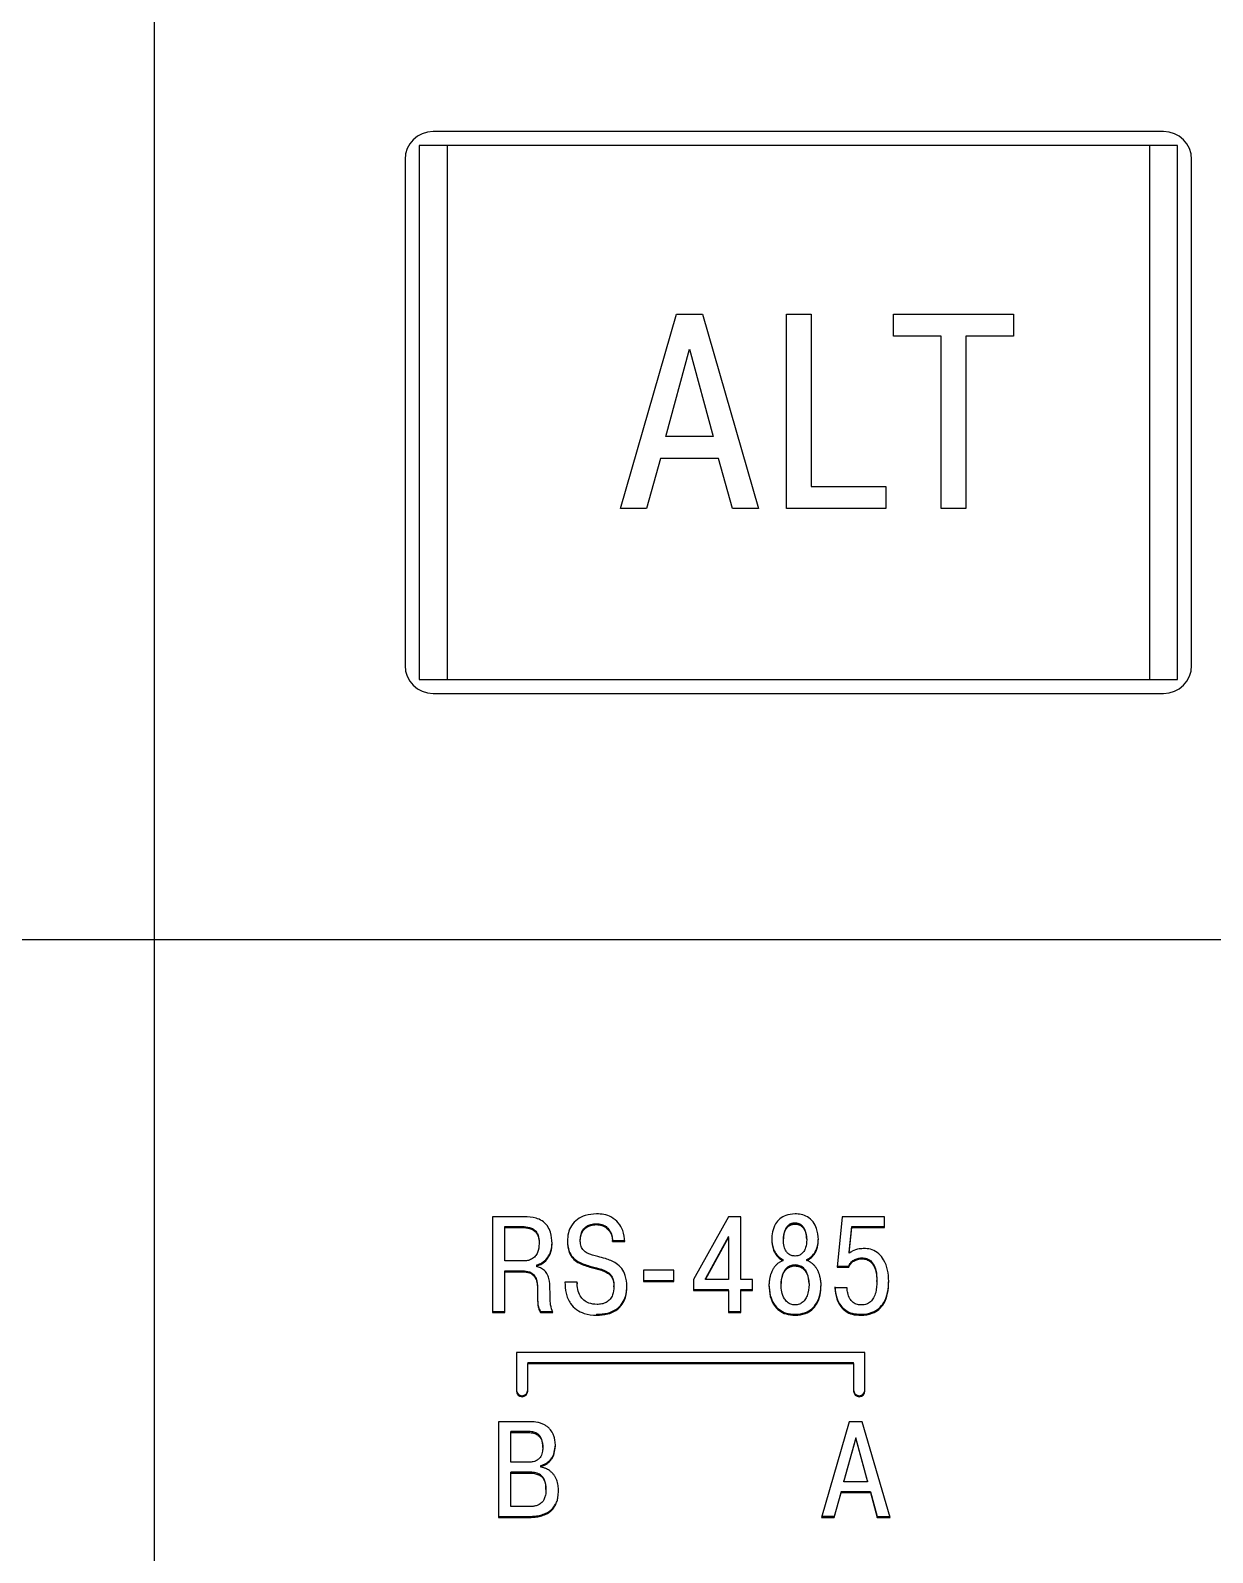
# Model space of a CAD drawing. Header units: millimetres. Extents: x 15 to 1184, y 5 to 836.
# Drawn here: x 589.42 to 593.62, y 654.62 to 660.03 of the extents above; entities that cross this region are included whole.
import ezdxf

# ---------------------------------------------------------------- set-up
doc = ezdxf.new("R2010")
doc.units = ezdxf.units.MM

msp = doc.modelspace()

# ---------------------------------------------------------------- linework, layer by layer
at = {"color": 7, "linetype": 'Continuous', "lineweight": 25}
for p, q in [((589.8565, 656.7987), (589.8565, 665.7987)), ((593.4485, 659.6747), (590.8485, 659.6747)), ((590.7985, 659.6247), (590.7985, 657.7247)), ((590.8985, 659.6247), (590.7985, 659.6247)), ((590.8985, 659.6247), (590.8985, 657.7247)), ((593.3985, 659.6247), (590.8985, 659.6247)), ((593.3985, 659.6247), (593.3985, 657.7247)), ((593.4985, 659.6247), (593.3985, 659.6247)), ((593.4985, 657.7247), (593.4985, 659.6247)), ((590.7485, 659.5747), (590.7485, 657.7747)), ((593.5485, 657.7747), (593.5485, 659.5747)), ((591.5156, 658.3327), (591.7147, 659.0242)), ((591.7147, 659.0242), (591.8076, 659.0242)), ((591.8076, 659.0242), (592.0067, 658.3327)), ((592.1058, 659.0242), (592.1937, 659.0242)), ((592.1058, 658.3327), (592.1058, 659.0242)), ((592.1937, 659.0242), (592.1937, 658.4107)), ((592.4868, 659.0242), (592.9147, 659.0242)), ((592.4868, 658.9461), (592.4868, 659.0242)), ((592.9147, 659.0242), (592.9147, 658.9461)), ((592.6568, 658.9461), (592.4868, 658.9461)), ((592.6568, 658.3327), (592.6568, 658.9461)), ((592.7448, 658.9461), (592.7448, 658.3327)), ((592.9147, 658.9461), (592.7448, 658.9461)), ((591.6772, 658.5895), (591.7611, 658.8997)), ((591.7611, 658.8997), (591.8451, 658.5895)), ((591.8451, 658.5895), (591.6772, 658.5895)), ((591.6574, 658.5115), (591.608, 658.3327)), ((591.8649, 658.5115), (591.6574, 658.5115)), ((591.9143, 658.3327), (591.8649, 658.5115)), ((592.1937, 658.4107), (592.4604, 658.4107)), ((592.4604, 658.4107), (592.4604, 658.3327)), ((591.608, 658.3327), (591.5156, 658.3327)), ((592.0067, 658.3327), (591.9143, 658.3327)), ((592.4604, 658.3327), (592.1058, 658.3327)), ((592.7448, 658.3327), (592.6568, 658.3327)), ((590.7985, 657.7247), (590.8985, 657.7247)), ((590.8985, 657.7247), (593.3985, 657.7247)), ((593.3985, 657.7247), (593.4985, 657.7247)), ((590.8485, 657.6747), (593.4485, 657.6747)), ((589.2565, 656.7987), (589.8565, 656.7987)), ((589.8565, 656.7987), (611.0565, 656.7987)), ((589.8565, 654.4987), (589.8565, 656.7987)), ((591.173, 655.8125), (591.0599, 655.8125)), ((591.0599, 655.8125), (591.0599, 655.472)), ((591.8996, 655.8125), (591.7757, 655.5887)), ((591.9436, 655.8125), (591.8996, 655.8125)), ((591.9436, 655.5892), (591.9436, 655.8125)), ((592.3045, 655.8125), (592.2862, 655.633)), ((592.4551, 655.8125), (592.3045, 655.8125)), ((592.4551, 655.774), (592.4551, 655.8125)), ((591.1038, 655.7775), (591.1656, 655.7775)), ((591.1038, 655.774), (591.1038, 655.7775)), ((591.1038, 655.6549), (591.1038, 655.774)), ((591.1038, 655.774), (591.1656, 655.774)), ((592.3297, 655.6861), (592.339, 655.7775)), ((592.3297, 655.6826), (592.339, 655.774)), ((592.339, 655.774), (592.339, 655.7775)), ((592.339, 655.7775), (592.4551, 655.7775)), ((592.339, 655.774), (592.4551, 655.774)), ((591.2258, 655.7196), (591.2258, 655.7162)), ((591.3723, 655.7273), (591.3723, 655.7308)), ((591.4874, 655.7239), (591.4874, 655.7274)), ((591.4874, 655.7274), (591.5313, 655.7274)), ((591.4874, 655.7239), (591.5313, 655.7239)), ((591.8996, 655.7415), (591.8176, 655.5927)), ((591.8176, 655.5892), (591.8996, 655.738)), ((591.8996, 655.738), (591.8996, 655.7415)), ((591.8996, 655.738), (591.8996, 655.5892)), ((592.0953, 655.7298), (592.0953, 655.7332)), ((592.1782, 655.7332), (592.1782, 655.7298)), ((591.171, 655.6549), (591.1038, 655.6549)), ((591.2174, 655.6374), (591.2174, 655.6408)), ((592.0943, 655.6563), (592.0943, 655.6598)), ((592.1792, 655.6563), (592.1792, 655.6598)), ((592.3297, 655.6826), (592.3297, 655.6861)), ((591.1038, 655.6199), (591.167, 655.6199)), ((591.1038, 655.6164), (591.1038, 655.6199)), ((591.1038, 655.472), (591.1038, 655.6164)), ((591.1038, 655.6164), (591.167, 655.6164)), ((591.2174, 655.6344), (591.2174, 655.6374)), ((591.4429, 655.6233), (591.4429, 655.6267)), ((591.7055, 655.6228), (591.5978, 655.6228)), ((591.5978, 655.6228), (591.5978, 655.5814)), ((591.5978, 655.5849), (591.7055, 655.5849)), ((591.7055, 655.5814), (591.7055, 655.6228)), ((591.7757, 655.5887), (591.7757, 655.5503)), ((591.8176, 655.5892), (591.8176, 655.5927)), ((591.8996, 655.5892), (591.8176, 655.5892)), ((591.9851, 655.5892), (591.9436, 655.5892)), ((591.9851, 655.5503), (591.9851, 655.5892)), ((592.2862, 655.633), (592.3277, 655.633)), ((592.2866, 655.6365), (592.3277, 655.6365)), ((592.3277, 655.633), (592.3277, 655.6365)), ((592.4284, 655.5824), (592.4284, 655.5859)), ((591.3614, 655.58), (591.3175, 655.58)), ((591.3612, 655.5767), (591.3612, 655.5732)), ((591.4923, 655.5634), (591.4923, 655.5669)), ((591.5978, 655.5814), (591.7055, 655.5814)), ((591.7757, 655.5538), (591.8996, 655.5538)), ((591.7757, 655.5503), (591.8996, 655.5503)), ((591.8996, 655.5503), (591.8996, 655.5538)), ((591.8996, 655.5503), (591.8996, 655.472)), ((591.9436, 655.5538), (591.9851, 655.5538)), ((591.9436, 655.5503), (591.9436, 655.5538)), ((591.9436, 655.472), (591.9436, 655.5503)), ((591.9436, 655.5503), (591.9851, 655.5503)), ((592.0869, 655.5707), (592.0869, 655.5742)), ((592.1866, 655.5742), (592.1866, 655.5707)), ((592.3222, 655.559), (592.2788, 655.559)), ((591.0599, 655.4755), (591.1038, 655.4755)), ((591.0599, 655.472), (591.1038, 655.472)), ((591.2303, 655.4755), (591.2747, 655.4755)), ((591.2303, 655.472), (591.2303, 655.4755)), ((591.2303, 655.472), (591.2747, 655.472)), ((591.8996, 655.4755), (591.9436, 655.4755)), ((591.8996, 655.472), (591.9436, 655.472)), ((592.3852, 655.3297), (591.1452, 655.3297)), ((591.1452, 655.3297), (591.1452, 655.1918)), ((592.3852, 655.1918), (592.3852, 655.3297)), ((591.1852, 655.2937), (591.1852, 655.2903)), ((591.1852, 655.2937), (592.3452, 655.2937)), ((591.1852, 655.1918), (591.1852, 655.2903)), ((591.1852, 655.2903), (592.3452, 655.2903)), ((592.3452, 655.2903), (592.3452, 655.2937)), ((592.3452, 655.2903), (592.3452, 655.1918)), ((591.0813, 655.0829), (591.0813, 654.7424)), ((591.1959, 655.0829), (591.0813, 655.0829)), ((591.188, 655.0479), (591.1252, 655.0479)), ((591.1252, 655.0444), (591.1252, 655.0479)), ((591.1252, 654.9384), (591.1252, 655.0444)), ((591.1252, 655.0444), (591.188, 655.0444)), ((592.3297, 655.0829), (592.2304, 654.7424)), ((592.3761, 655.0829), (592.3297, 655.0829)), ((592.4754, 654.7424), (592.3761, 655.0829)), ((591.2387, 654.9964), (591.2387, 654.9999)), ((591.2388, 654.9914), (591.2388, 654.9949)), ((591.2388, 654.9909), (591.2388, 654.9914)), ((591.2778, 654.9679), (591.2838, 654.9997)), ((591.2778, 654.9644), (591.2838, 654.9963)), ((592.3529, 655.025), (592.3109, 654.8723)), ((592.3109, 654.8688), (592.3529, 655.0216)), ((592.3529, 655.0216), (592.3529, 655.025)), ((592.3949, 654.8723), (592.3529, 655.025)), ((592.3529, 655.0216), (592.3949, 654.8688)), ((591.1865, 654.9384), (591.1252, 654.9384)), ((591.1889, 654.9034), (591.1252, 654.9034)), ((591.1252, 654.9), (591.1252, 654.9034)), ((591.1252, 654.7808), (591.1252, 654.9)), ((591.1252, 654.9), (591.1889, 654.9)), ((591.2324, 654.9238), (591.2324, 654.9273)), ((591.2324, 654.9214), (591.2324, 654.9238)), ((591.2502, 654.8411), (591.2502, 654.8446)), ((592.301, 654.8339), (592.2763, 654.7459)), ((592.2763, 654.7424), (592.301, 654.8304)), ((592.4048, 654.8339), (592.301, 654.8339)), ((592.301, 654.8304), (592.301, 654.8339)), ((592.301, 654.8304), (592.4048, 654.8304)), ((592.3109, 654.8688), (592.3109, 654.8723)), ((592.3949, 654.8688), (592.3109, 654.8688)), ((592.3949, 654.8723), (592.3949, 654.8688)), ((592.4048, 654.8339), (592.4295, 654.7459)), ((592.4048, 654.8339), (592.4048, 654.8304)), ((592.4048, 654.8304), (592.4295, 654.7424)), ((591.1889, 654.7808), (591.1252, 654.7808)), ((591.0813, 654.7459), (591.1919, 654.7459)), ((591.0813, 654.7424), (591.1919, 654.7424)), ((592.2304, 654.7424), (592.2763, 654.7424)), ((592.2763, 654.7459), (592.2314, 654.7459)), ((592.2763, 654.7424), (592.2763, 654.7459)), ((592.4295, 654.7459), (592.4744, 654.7459)), ((592.4295, 654.7424), (592.4295, 654.7459)), ((592.4295, 654.7424), (592.4754, 654.7424))]:
    msp.add_line(p, q, dxfattribs=at)
at = {"color": 8, "linetype": 'Continuous', "lineweight": 18}
for p, q in [((591.1656, 655.7775), (591.1656, 655.774)), ((591.4291, 655.7843), (591.4291, 655.7877)), ((592.1367, 655.7862), (592.1367, 655.7897)), ((592.1367, 655.6374), (592.1367, 655.6408)), ((592.3751, 655.6626), (592.3751, 655.6661)), ((591.167, 655.6164), (591.167, 655.6199)), ((591.4059, 655.6335), (591.4059, 655.637)), ((591.2199, 655.544), (591.2199, 655.5475)), ((591.4301, 655.4617), (591.4301, 655.4652)), ((592.1367, 655.4617), (592.1367, 655.4652)), ((592.3716, 655.4617), (592.3716, 655.4652)), ((591.188, 655.0444), (591.188, 655.0479)), ((591.2142, 655.0394), (591.2142, 655.0429)), ((591.2297, 655.0267), (591.2297, 655.0302)), ((591.237, 655.0096), (591.237, 655.013)), ((591.2605, 654.9388), (591.2605, 654.9423)), ((591.2778, 654.9644), (591.2778, 654.9679)), ((591.1889, 654.9), (591.1889, 654.9034)), ((591.2235, 654.894), (591.2235, 654.8975)), ((591.2437, 654.875), (591.2437, 654.8785)), ((591.2838, 654.7858), (591.2838, 654.7893)), ((591.1919, 654.7424), (591.1919, 654.7459)), ((591.2502, 654.7536), (591.2502, 654.757))]:
    msp.add_line(p, q, dxfattribs=at)
at = {"color": 7, "linetype": 'Continuous', "lineweight": 25}
for centre, radius, start, end in [((590.8485, 659.5747), 0.1, 90, 180), ((593.4485, 659.5747), 0.1, 0, 90), ((590.8485, 657.7747), 0.1, 180, 270), ((593.4485, 657.7747), 0.1, 270, 0), ((591.1652, 655.1955), 0.02, 180.7056, 359.2944), ((591.1652, 655.192), 0.02, 180.7052, 359.2948), ((592.3652, 655.1955), 0.02, 180.7056, 359.2944), ((592.3652, 655.192), 0.02, 180.7052, 359.2948)]:
    msp.add_arc(centre, radius, start, end, dxfattribs=at)
for points, knots in [([(591.2717, 655.7176), (591.271, 655.731), (591.2697, 655.7529), (591.2563, 655.7809), (591.2377, 655.7984), (591.2093, 655.8109), (591.1872, 655.8118), (591.173, 655.8125)], [0, 0, 0, 0, 0.255552, 0.419418, 0.584331, 0.732929, 1, 1, 1, 1]), ([(591.4301, 655.8227), (591.4165, 655.8217), (591.3925, 655.82), (591.361, 655.8044), (591.34, 655.7821), (591.3282, 655.7543), (591.327, 655.7349), (591.3264, 655.7249)], [0, 0, 0, 0, 0.250033, 0.443224, 0.637434, 0.811557, 1, 1, 1, 1]), ([(591.5313, 655.7239), (591.5297, 655.7373), (591.5267, 655.7611), (591.5091, 655.7918), (591.4849, 655.8117), (591.4571, 655.8214), (591.4388, 655.8222), (591.4301, 655.8227)], [0, 0, 0, 0, 0.254263, 0.455357, 0.657692, 0.835316, 1, 1, 1, 1]), ([(592.1367, 655.8227), (592.1254, 655.8217), (592.106, 655.8202), (592.0821, 655.806), (592.0652, 655.7857), (592.0553, 655.7597), (592.0543, 655.7403), (592.0538, 655.7312)], [0, 0, 0, 0, 0.240976, 0.410613, 0.580237, 0.802603, 1, 1, 1, 1]), ([(592.2197, 655.7312), (592.2187, 655.7446), (592.2169, 655.7669), (592.2021, 655.7952), (592.1824, 655.8127), (592.1593, 655.8215), (592.144, 655.8223), (592.1367, 655.8227)], [0, 0, 0, 0, 0.288866, 0.481272, 0.675022, 0.844193, 1, 1, 1, 1]), ([(591.1656, 655.7775), (591.1744, 655.7771), (591.1883, 655.7765), (591.2059, 655.769), (591.2166, 655.7588), (591.2241, 655.7429), (591.2257, 655.7294), (591.2258, 655.7206), (591.2258, 655.7196)], [0, 0, 0, 0, 0.27185, 0.426713, 0.582849, 0.720656, 0.971007, 1, 1, 1, 1]), ([(591.1656, 655.774), (591.1744, 655.7736), (591.1883, 655.773), (591.2059, 655.7656), (591.2166, 655.7553), (591.2241, 655.7394), (591.2257, 655.726), (591.2258, 655.7171), (591.2258, 655.7162)], [0, 0, 0, 0, 0.271851, 0.426713, 0.58285, 0.720656, 0.971007, 1, 1, 1, 1]), ([(591.3723, 655.7308), (591.3728, 655.7375), (591.3736, 655.75), (591.3819, 655.7669), (591.3945, 655.7791), (591.411, 655.7865), (591.4228, 655.7873), (591.4291, 655.7877)], [0, 0, 0, 0, 0.221683, 0.416698, 0.612543, 0.792448, 1, 1, 1, 1]), ([(591.3723, 655.7273), (591.3728, 655.734), (591.3736, 655.7465), (591.3819, 655.7635), (591.3945, 655.7756), (591.411, 655.783), (591.4228, 655.7838), (591.4291, 655.7843)], [0, 0, 0, 0, 0.221683, 0.416698, 0.612543, 0.792448, 1, 1, 1, 1]), ([(591.4291, 655.7877), (591.4359, 655.7872), (591.4483, 655.7864), (591.4647, 655.778), (591.4774, 655.7645), (591.4853, 655.7469), (591.4867, 655.7336), (591.4874, 655.7274)], [0, 0, 0, 0, 0.214149, 0.392744, 0.571454, 0.799545, 1, 1, 1, 1]), ([(591.4291, 655.7843), (591.4359, 655.7838), (591.4483, 655.7829), (591.4647, 655.7745), (591.4774, 655.761), (591.4853, 655.7434), (591.4867, 655.7301), (591.4874, 655.7239)], [0, 0, 0, 0, 0.214149, 0.392742, 0.571454, 0.799544, 1, 1, 1, 1]), ([(592.1367, 655.7897), (592.1351, 655.7896), (592.1317, 655.7895), (592.1276, 655.7888), (592.1244, 655.7879), (592.122, 655.7871), (592.1197, 655.7861), (592.1175, 655.7849), (592.1154, 655.7836), (592.1134, 655.7821), (592.1109, 655.7799), (592.1086, 655.7775), (592.1066, 655.7749), (592.1052, 655.7728), (592.1039, 655.7707), (592.1028, 655.7685), (592.1017, 655.7663), (592.1008, 655.764), (592.0999, 655.7617), (592.0991, 655.7594), (592.0984, 655.757), (592.0978, 655.7546), (592.0971, 655.7514), (592.0963, 655.7474), (592.0958, 655.7433), (592.0955, 655.74), (592.0953, 655.737), (592.0953, 655.7347), (592.0953, 655.7332)], [0, 0, 0, 0, 0.063021, 0.126067, 0.157557, 0.189043, 0.220524, 0.252012, 0.283505, 0.314986, 0.346471, 0.409552, 0.441029, 0.472511, 0.503984, 0.53546, 0.566929, 0.598402, 0.629875, 0.661343, 0.692812, 0.724282, 0.755749, 0.818701, 0.881651, 0.91312, 0.944587, 1, 1, 1, 1]), ([(592.0953, 655.7298), (592.0953, 655.7314), (592.0953, 655.7339), (592.0956, 655.738), (592.0961, 655.7421), (592.0967, 655.7461), (592.0974, 655.7493), (592.0979, 655.7517), (592.0986, 655.7541), (592.0993, 655.7565), (592.1001, 655.7588), (592.101, 655.7611), (592.102, 655.7634), (592.103, 655.7656), (592.1042, 655.7678), (592.1055, 655.7699), (592.107, 655.7719), (592.1085, 655.7738), (592.1102, 655.7757), (592.1126, 655.778), (592.1152, 655.78), (592.1181, 655.7817), (592.1203, 655.7829), (592.1226, 655.7838), (592.125, 655.7846), (592.1281, 655.7854), (592.132, 655.7861), (592.1352, 655.7861), (592.1367, 655.7862)], [0, 0, 0, 0, 0.0629564, 0.094424, 0.1573708, 0.2203231, 0.251791, 0.2832574, 0.3147253, 0.346193, 0.3776646, 0.4091353, 0.4406055, 0.4720809, 0.5035513, 0.5350246, 0.5665074, 0.5979816, 0.6294649, 0.6609474, 0.7240511, 0.755539, 0.7870224, 0.8185118, 0.8499963, 0.8814802, 0.9403596, 1, 1, 1, 1]), ([(592.1782, 655.7332), (592.1782, 655.7349), (592.1781, 655.7374), (592.1778, 655.7414), (592.1769, 655.7505), (592.1739, 655.7634), (592.1676, 655.7744), (592.163, 655.7794), (592.161, 655.7814), (592.1587, 655.7831), (592.1563, 655.7847), (592.1513, 655.7874), (592.1447, 655.7894), (592.1388, 655.7896), (592.1367, 655.7897)], [0, 0, 0, 0, 0.063079, 0.094608, 0.157682, 0.41165, 0.598285, 0.634261, 0.670238, 0.706223, 0.742207, 0.778187, 0.922019, 1, 1, 1, 1]), ([(592.1367, 655.7862), (592.1384, 655.7861), (592.1417, 655.786), (592.1459, 655.7853), (592.1491, 655.7844), (592.1514, 655.7836), (592.1537, 655.7826), (592.1559, 655.7814), (592.1581, 655.7801), (592.1601, 655.7786), (592.1626, 655.7765), (592.1648, 655.774), (592.1669, 655.7714), (592.1683, 655.7694), (592.1695, 655.7672), (592.1707, 655.7651), (592.1718, 655.7628), (592.1727, 655.7606), (592.1736, 655.7583), (592.1744, 655.7559), (592.1751, 655.7535), (592.1757, 655.7512), (592.1764, 655.748), (592.1771, 655.7439), (592.1777, 655.7398), (592.178, 655.7366), (592.1782, 655.7335), (592.1782, 655.7312), (592.1782, 655.7298)], [0, 0, 0, 0, 0.063021, 0.126076, 0.157556, 0.189042, 0.220532, 0.252011, 0.283504, 0.314992, 0.346476, 0.40955, 0.441033, 0.47251, 0.503983, 0.535458, 0.566933, 0.598404, 0.629874, 0.661345, 0.692813, 0.724282, 0.755748, 0.818703, 0.881653, 0.913119, 0.944586, 1, 1, 1, 1]), ([(591.2258, 655.7162), (591.2251, 655.7056), (591.2239, 655.6896), (591.2126, 655.671), (591.1997, 655.661), (591.1852, 655.6557), (591.1755, 655.6551), (591.171, 655.6549)], [0, 0, 0, 0, 0.339402, 0.513748, 0.688779, 0.855303, 1, 1, 1, 1]), ([(591.2174, 655.6408), (591.2238, 655.6431), (591.2373, 655.6479), (591.254, 655.6629), (591.2672, 655.6853), (591.2715, 655.7059), (591.2717, 655.7188), (591.2717, 655.7211)], [0, 0, 0, 0, 0.192144, 0.406309, 0.627334, 0.932432, 1, 1, 1, 1]), ([(591.2174, 655.6374), (591.2238, 655.6396), (591.2373, 655.6444), (591.254, 655.6595), (591.2672, 655.6818), (591.2715, 655.7024), (591.2717, 655.7153), (591.2717, 655.7176)], [0, 0, 0, 0, 0.192144, 0.406309, 0.627333, 0.932433, 1, 1, 1, 1]), ([(591.3264, 655.7284), (591.3273, 655.7149), (591.3287, 655.6933), (591.3443, 655.6674), (591.369, 655.6477), (591.3914, 655.6412), (591.4059, 655.637)], [0, 0, 0, 0, 0.302249, 0.483889, 0.665574, 1, 1, 1, 1]), ([(591.3264, 655.7249), (591.3273, 655.7114), (591.3287, 655.6898), (591.3443, 655.6639), (591.369, 655.6442), (591.3914, 655.6377), (591.4059, 655.6335)], [0, 0, 0, 0, 0.302249, 0.483889, 0.665574, 1, 1, 1, 1]), ([(591.435, 655.6704), (591.4219, 655.6736), (591.4034, 655.6781), (591.3833, 655.6924), (591.3743, 655.7072), (591.3724, 655.7196), (591.3723, 655.7265), (591.3723, 655.7273)], [0, 0, 0, 0, 0.427778, 0.60179, 0.777406, 0.972537, 1, 1, 1, 1]), ([(592.0538, 655.7347), (592.0549, 655.7217), (592.0567, 655.701), (592.0712, 655.6759), (592.0846, 655.6645), (592.093, 655.6604), (592.0943, 655.6598)], [0, 0, 0, 0, 0.431122, 0.690831, 0.952239, 1, 1, 1, 1]), ([(592.0538, 655.7312), (592.0549, 655.7183), (592.0567, 655.6975), (592.0712, 655.6724), (592.0846, 655.661), (592.093, 655.657), (592.0943, 655.6563)], [0, 0, 0, 0, 0.4311211, 0.6908301, 0.9522386, 1, 1, 1, 1]), ([(592.1367, 655.6724), (592.1323, 655.6728), (592.1235, 655.6736), (592.1123, 655.6803), (592.1031, 655.6913), (592.0964, 655.7081), (592.0957, 655.7219), (592.0953, 655.7298)], [0, 0, 0, 0, 0.165118, 0.327194, 0.474712, 0.702823, 1, 1, 1, 1]), ([(592.1782, 655.7298), (592.1777, 655.7205), (592.1768, 655.7061), (592.1689, 655.6889), (592.1595, 655.6788), (592.1482, 655.6732), (592.1403, 655.6726), (592.1367, 655.6724)], [0, 0, 0, 0, 0.3516062, 0.5426979, 0.704229, 0.866514, 1, 1, 1, 1]), ([(592.1792, 655.6598), (592.1851, 655.6632), (592.1969, 655.6701), (592.2108, 655.6892), (592.2186, 655.7115), (592.2194, 655.7279), (592.2197, 655.7347)], [0, 0, 0, 0, 0.223533, 0.449252, 0.771479, 1, 1, 1, 1]), ([(592.1792, 655.6563), (592.1851, 655.6597), (592.1969, 655.6666), (592.2108, 655.6857), (592.2186, 655.708), (592.2194, 655.7244), (592.2197, 655.7312)], [0, 0, 0, 0, 0.223533, 0.449253, 0.771479, 1, 1, 1, 1]), ([(592.3835, 655.6991), (592.3775, 655.6989), (592.3625, 655.6984), (592.3439, 655.6923), (592.3331, 655.6849), (592.3297, 655.6826)], [0, 0, 0, 0, 0.314904, 0.782516, 1, 1, 1, 1]), ([(592.4704, 655.5829), (592.4697, 655.5961), (592.4682, 655.6226), (592.4557, 655.6566), (592.436, 655.6818), (592.4128, 655.6957), (592.3942, 655.699), (592.3848, 655.6991), (592.3835, 655.6991)], [0, 0, 0, 0, 0.2455502, 0.4923214, 0.6595099, 0.8278828, 0.9762444, 1, 1, 1, 1]), ([(591.5382, 655.5644), (591.5374, 655.5778), (591.536, 655.6003), (591.5212, 655.629), (591.4969, 655.6508), (591.4663, 655.6627), (591.4439, 655.6682), (591.435, 655.6704)], [0, 0, 0, 0, 0.24502, 0.41237, 0.580079, 0.832524, 1, 1, 1, 1]), ([(592.0943, 655.6563), (592.0927, 655.6557), (592.0896, 655.6546), (592.0851, 655.6524), (592.0808, 655.6499), (592.0767, 655.647), (592.0728, 655.6439), (592.0693, 655.6404), (592.0665, 655.6373), (592.0639, 655.6341), (592.0615, 655.6308), (592.0593, 655.6273), (592.0572, 655.6237), (592.0557, 655.6208), (592.054, 655.6171), (592.0527, 655.614), (592.0513, 655.6102), (592.0502, 655.6071), (592.049, 655.6031), (592.0481, 655.6), (592.0472, 655.596), (592.0465, 655.5927), (592.0459, 655.5895), (592.0455, 655.5871), (592.0451, 655.5846), (592.0448, 655.5822), (592.0445, 655.5789), (592.044, 655.5743), (592.044, 655.5705), (592.0439, 655.5683)], [0, 0, 0, 0, 0.045819, 0.091645, 0.13748, 0.183306, 0.229134, 0.274956, 0.320776, 0.343677, 0.389494, 0.435308, 0.458205, 0.504015, 0.52691, 0.572715, 0.595614, 0.641417, 0.664314, 0.710114, 0.73301, 0.778809, 0.801705, 0.824603, 0.847499, 0.870396, 0.893291, 0.93909, 1, 1, 1, 1]), ([(592.1367, 655.6408), (592.1311, 655.6403), (592.1201, 655.6394), (592.1066, 655.6308), (592.0956, 655.617), (592.0883, 655.5978), (592.0873, 655.5822), (592.0869, 655.5742)], [0, 0, 0, 0, 0.179081, 0.34801, 0.494997, 0.741842, 1, 1, 1, 1]), ([(592.1866, 655.5742), (592.1856, 655.5863), (592.1842, 655.604), (592.1729, 655.6245), (592.1608, 655.6356), (592.1477, 655.6403), (592.1397, 655.6407), (592.1367, 655.6408)], [0, 0, 0, 0, 0.3885902, 0.5664516, 0.7458883, 0.9042463, 1, 1, 1, 1]), ([(592.2296, 655.5683), (592.2295, 655.5699), (592.2295, 655.5724), (592.2293, 655.5757), (592.2291, 655.5781), (592.2288, 655.5814), (592.2283, 655.5847), (592.2278, 655.5879), (592.2274, 655.5903), (592.2268, 655.5936), (592.2261, 655.5968), (592.2251, 655.6008), (592.2243, 655.6039), (592.223, 655.6079), (592.2219, 655.611), (592.2204, 655.6148), (592.2191, 655.6178), (592.2174, 655.6215), (592.2155, 655.6252), (592.2133, 655.6287), (592.211, 655.6321), (592.2086, 655.6355), (592.2059, 655.6386), (592.203, 655.6416), (592.2, 655.6444), (592.1961, 655.6475), (592.1927, 655.6499), (592.1891, 655.652), (592.1849, 655.6542), (592.1813, 655.6555), (592.1792, 655.6563)], [0, 0, 0, 0, 0.04581, 0.068707, 0.091604, 0.114501, 0.160299, 0.183196, 0.20609, 0.228988, 0.274786, 0.297683, 0.343483, 0.366381, 0.412181, 0.435079, 0.480884, 0.503782, 0.54959, 0.595399, 0.618298, 0.664114, 0.709936, 0.732832, 0.778659, 0.824486, 0.870311, 0.893213, 0.939044, 1, 1, 1, 1]), ([(592.3277, 655.6365), (592.3298, 655.6408), (592.3342, 655.6494), (592.3459, 655.6589), (592.3599, 655.665), (592.3701, 655.6658), (592.3751, 655.6661)], [0, 0, 0, 0, 0.242787, 0.486832, 0.749845, 1, 1, 1, 1]), ([(592.3277, 655.633), (592.3298, 655.6373), (592.3342, 655.6459), (592.3459, 655.6554), (592.3599, 655.6616), (592.3701, 655.6623), (592.3751, 655.6626)], [0, 0, 0, 0, 0.242786, 0.486833, 0.749846, 1, 1, 1, 1]), ([(592.3751, 655.6661), (592.3809, 655.6656), (592.3921, 655.6646), (592.4063, 655.6559), (592.418, 655.6416), (592.427, 655.6179), (592.4279, 655.5979), (592.4284, 655.5859)], [0, 0, 0, 0, 0.157307, 0.307923, 0.442818, 0.665827, 1, 1, 1, 1]), ([(592.3751, 655.6626), (592.3809, 655.6621), (592.3921, 655.6611), (592.4063, 655.6524), (592.418, 655.6381), (592.427, 655.6144), (592.4279, 655.5944), (592.4284, 655.5824)], [0, 0, 0, 0, 0.157307, 0.307923, 0.442817, 0.665827, 1, 1, 1, 1]), ([(591.167, 655.6199), (591.1754, 655.6194), (591.1882, 655.6186), (591.2033, 655.6102), (591.2126, 655.5991), (591.2198, 655.5777), (591.2199, 655.5598), (591.2199, 655.5475)], [0, 0, 0, 0, 0.235741, 0.359178, 0.483068, 0.645176, 1, 1, 1, 1]), ([(591.167, 655.6164), (591.1754, 655.6159), (591.1882, 655.6152), (591.2033, 655.6068), (591.2126, 655.5956), (591.2198, 655.5743), (591.2199, 655.5563), (591.2199, 655.544)], [0, 0, 0, 0, 0.235741, 0.359179, 0.483067, 0.645176, 1, 1, 1, 1]), ([(591.2643, 655.5532), (591.2639, 655.5665), (591.2633, 655.5859), (591.2545, 655.6104), (591.2424, 655.6243), (591.2289, 655.6314), (591.2205, 655.6336), (591.2174, 655.6344)], [0, 0, 0, 0, 0.385709, 0.56672, 0.749677, 0.9067, 1, 1, 1, 1]), ([(591.4059, 655.637), (591.4091, 655.6361), (591.4155, 655.6343), (591.4279, 655.6312), (591.437, 655.6285), (591.4429, 655.6267)], [0, 0, 0, 0, 0.259954, 0.519902, 1, 1, 1, 1]), ([(591.4059, 655.6335), (591.4091, 655.6326), (591.4155, 655.6309), (591.4279, 655.6277), (591.437, 655.625), (591.4429, 655.6233)], [0, 0, 0, 0, 0.259954, 0.519901, 1, 1, 1, 1]), ([(591.4429, 655.6267), (591.4491, 655.6248), (591.4616, 655.621), (591.4782, 655.61), (591.4893, 655.5928), (591.4921, 655.5775), (591.4923, 655.5687), (591.4923, 655.5669)], [0, 0, 0, 0, 0.227809, 0.458144, 0.685522, 0.936145, 1, 1, 1, 1]), ([(591.4429, 655.6233), (591.4491, 655.6213), (591.4616, 655.6175), (591.4782, 655.6065), (591.4893, 655.5893), (591.4921, 655.574), (591.4923, 655.5652), (591.4923, 655.5634)], [0, 0, 0, 0, 0.227809, 0.458144, 0.685523, 0.936144, 1, 1, 1, 1]), ([(592.0869, 655.5707), (592.0879, 655.5828), (592.0893, 655.6005), (592.1006, 655.6211), (592.1127, 655.6321), (592.1258, 655.6369), (592.1337, 655.6372), (592.1367, 655.6374)], [0, 0, 0, 0, 0.3885886, 0.5664508, 0.7458889, 0.9042461, 1, 1, 1, 1]), ([(592.1367, 655.6374), (592.1424, 655.6369), (592.1534, 655.6359), (592.1669, 655.6273), (592.1778, 655.6135), (592.1852, 655.5943), (592.1861, 655.5787), (592.1866, 655.5707)], [0, 0, 0, 0, 0.1790887, 0.3480105, 0.494999, 0.741842, 1, 1, 1, 1]), ([(592.3716, 655.4652), (592.3853, 655.4663), (592.4083, 655.4682), (592.4363, 655.4852), (592.4561, 655.5095), (592.4686, 655.5444), (592.4698, 655.5717), (592.4704, 655.5864)], [0, 0, 0, 0, 0.227375, 0.381727, 0.536089, 0.750844, 1, 1, 1, 1]), ([(591.2199, 655.5475), (591.2199, 655.5344), (591.22, 655.5157), (591.2222, 655.491), (591.2275, 655.4807), (591.2303, 655.4755)], [0, 0, 0, 0, 0.535327, 0.761215, 1, 1, 1, 1]), ([(591.2199, 655.544), (591.2199, 655.5309), (591.22, 655.5123), (591.2222, 655.4875), (591.2275, 655.4773), (591.2303, 655.472)], [0, 0, 0, 0, 0.535329, 0.761215, 1, 1, 1, 1]), ([(591.2747, 655.472), (591.2715, 655.4808), (591.2651, 655.4981), (591.265, 655.5259), (591.2646, 655.5441), (591.2643, 655.5532)], [0, 0, 0, 0, 0.336683, 0.667726, 1, 1, 1, 1]), ([(591.3175, 655.58), (591.3181, 655.5667), (591.3193, 655.5401), (591.3339, 655.5052), (591.3581, 655.4808), (591.3902, 655.4648), (591.4153, 655.4629), (591.4301, 655.4617)], [0, 0, 0, 0, 0.215861, 0.433792, 0.598578, 0.762987, 1, 1, 1, 1]), ([(591.4321, 655.5002), (591.4221, 655.501), (591.4052, 655.5023), (591.3845, 655.5143), (591.3704, 655.5312), (591.3616, 655.554), (591.3615, 655.5711), (591.3614, 655.58)], [0, 0, 0, 0, 0.243026, 0.408526, 0.574151, 0.781275, 1, 1, 1, 1]), ([(591.4301, 655.4652), (591.4436, 655.4658), (591.4677, 655.467), (591.5003, 655.4807), (591.5222, 655.5022), (591.5361, 655.5324), (591.5374, 655.5546), (591.5382, 655.5679)], [0, 0, 0, 0, 0.235509, 0.420703, 0.607417, 0.765048, 1, 1, 1, 1]), ([(591.4301, 655.4617), (591.4436, 655.4624), (591.4677, 655.4636), (591.5003, 655.4772), (591.5222, 655.4987), (591.5361, 655.5289), (591.5374, 655.5511), (591.5382, 655.5644)], [0, 0, 0, 0, 0.2355091, 0.4207036, 0.6074165, 0.7650468, 1, 1, 1, 1]), ([(591.4923, 655.5634), (591.4915, 655.5534), (591.4903, 655.5375), (591.479, 655.5183), (591.4653, 655.5071), (591.4489, 655.5011), (591.4377, 655.5005), (591.4321, 655.5002)], [0, 0, 0, 0, 0.303126, 0.482434, 0.662497, 0.830945, 1, 1, 1, 1]), ([(592.0439, 655.5718), (592.0447, 655.5585), (592.0462, 655.5339), (592.0598, 655.5025), (592.0799, 655.4808), (592.1061, 655.4673), (592.1259, 655.4659), (592.1367, 655.4652)], [0, 0, 0, 0, 0.250722, 0.4645123, 0.6318649, 0.7995185, 1, 1, 1, 1]), ([(592.0439, 655.5683), (592.0447, 655.555), (592.0462, 655.5304), (592.0598, 655.499), (592.0799, 655.4773), (592.1061, 655.4639), (592.1259, 655.4625), (592.1367, 655.4617)], [0, 0, 0, 0, 0.250722, 0.464512, 0.631865, 0.799518, 1, 1, 1, 1]), ([(592.1367, 655.4983), (592.1317, 655.4987), (592.1218, 655.4996), (592.1083, 655.5079), (592.0964, 655.5229), (592.0885, 655.5448), (592.0874, 655.5621), (592.0869, 655.5707)], [0, 0, 0, 0, 0.151916, 0.298449, 0.467759, 0.732713, 1, 1, 1, 1]), ([(592.1367, 655.4652), (592.1494, 655.4662), (592.171, 655.468), (592.1975, 655.484), (592.2164, 655.507), (592.2277, 655.5375), (592.229, 655.5605), (592.2296, 655.5718)], [0, 0, 0, 0, 0.234374, 0.398779, 0.563086, 0.78749, 1, 1, 1, 1]), ([(592.1866, 655.5707), (592.1855, 655.5573), (592.1839, 655.5381), (592.1723, 655.5158), (592.1603, 655.5038), (592.1472, 655.4987), (592.1394, 655.4984), (592.1367, 655.4983)], [0, 0, 0, 0, 0.411804, 0.586391, 0.762629, 0.919859, 1, 1, 1, 1]), ([(592.1367, 655.4617), (592.1494, 655.4627), (592.171, 655.4645), (592.1975, 655.4805), (592.2164, 655.5035), (592.2277, 655.534), (592.229, 655.5571), (592.2296, 655.5683)], [0, 0, 0, 0, 0.2343735, 0.3987783, 0.563086, 0.7874892, 1, 1, 1, 1]), ([(592.2788, 655.5625), (592.2803, 655.5493), (592.2829, 655.5261), (592.297, 655.4972), (592.3164, 655.4783), (592.3418, 655.4667), (592.3609, 655.4657), (592.3716, 655.4652)], [0, 0, 0, 0, 0.263769, 0.462626, 0.626842, 0.791049, 1, 1, 1, 1]), ([(592.2788, 655.559), (592.2803, 655.5458), (592.2829, 655.5227), (592.297, 655.4937), (592.3164, 655.4748), (592.3418, 655.4632), (592.3609, 655.4622), (592.3716, 655.4617)], [0, 0, 0, 0, 0.26377, 0.462626, 0.626843, 0.791049, 1, 1, 1, 1]), ([(592.3716, 655.4983), (592.3658, 655.4988), (592.3546, 655.4997), (592.3409, 655.5085), (592.3301, 655.5224), (592.3235, 655.5396), (592.3226, 655.5531), (592.3222, 655.559)], [0, 0, 0, 0, 0.1953183, 0.3785185, 0.5360098, 0.7935211, 1, 1, 1, 1]), ([(592.3716, 655.4617), (592.3853, 655.4628), (592.4083, 655.4647), (592.4363, 655.4817), (592.4561, 655.506), (592.4686, 655.541), (592.4698, 655.5682), (592.4704, 655.5829)], [0, 0, 0, 0, 0.227376, 0.381728, 0.536089, 0.750844, 1, 1, 1, 1]), ([(592.4284, 655.5824), (592.4279, 655.5691), (592.427, 655.5487), (592.4177, 655.5241), (592.4063, 655.5092), (592.3917, 655.5007), (592.3795, 655.4984), (592.3731, 655.4983), (592.3716, 655.4983)], [0, 0, 0, 0, 0.348228, 0.534725, 0.682992, 0.832317, 0.962415, 1, 1, 1, 1]), ([(591.2142, 655.0429), (591.2119, 655.0438), (591.2074, 655.0457), (591.1986, 655.0475), (591.1921, 655.0477), (591.188, 655.0479)], [0, 0, 0, 0, 0.272352, 0.544121, 1, 1, 1, 1]), ([(591.188, 655.0444), (591.1913, 655.0443), (591.1974, 655.0441), (591.2063, 655.0426), (591.2116, 655.0405), (591.2142, 655.0394)], [0, 0, 0, 0, 0.371946, 0.682146, 1, 1, 1, 1]), ([(591.2452, 655.0717), (591.2413, 655.0737), (591.2335, 655.0775), (591.2169, 655.0818), (591.2042, 655.0825), (591.1959, 655.0829)], [0, 0, 0, 0, 0.256698, 0.513066, 1, 1, 1, 1]), ([(591.2297, 655.0302), (591.2287, 655.0315), (591.2265, 655.0344), (591.2214, 655.039), (591.2169, 655.0414), (591.2142, 655.0429)], [0, 0, 0, 0, 0.24602, 0.549137, 1, 1, 1, 1]), ([(591.2742, 655.0414), (591.2708, 655.0472), (591.2655, 655.0562), (591.2549, 655.0658), (591.2485, 655.0697), (591.2452, 655.0717)], [0, 0, 0, 0, 0.471463, 0.732341, 1, 1, 1, 1]), ([(591.2142, 655.0394), (591.2163, 655.0383), (591.2203, 655.0362), (591.2256, 655.032), (591.2283, 655.0285), (591.2297, 655.0267)], [0, 0, 0, 0, 0.345776, 0.667097, 1, 1, 1, 1]), ([(591.2388, 654.9914), (591.2387, 654.9871), (591.2383, 654.9761), (591.2343, 654.9621), (591.2283, 654.9545), (591.2264, 654.9522)], [0, 0, 0, 0, 0.311172, 0.788564, 1, 1, 1, 1]), ([(591.237, 655.013), (591.2366, 655.0146), (591.2359, 655.0177), (591.2337, 655.0235), (591.2313, 655.0275), (591.2297, 655.0302)], [0, 0, 0, 0, 0.2544523, 0.5088953, 1, 1, 1, 1]), ([(591.2297, 655.0267), (591.2305, 655.0253), (591.2322, 655.0226), (591.235, 655.017), (591.2362, 655.0125), (591.237, 655.0096)], [0, 0, 0, 0, 0.2543933, 0.5088351, 1, 1, 1, 1]), ([(591.2387, 654.9999), (591.2386, 655.0014), (591.2384, 655.0058), (591.2375, 655.0101), (591.237, 655.013)], [0, 0, 0, 0, 0.334869, 1, 1, 1, 1]), ([(591.237, 655.0096), (591.2373, 655.008), (591.2379, 655.0049), (591.2387, 654.9989), (591.2388, 654.9943), (591.2388, 654.9914)], [0, 0, 0, 0, 0.25859, 0.517196, 1, 1, 1, 1]), ([(591.2838, 654.9963), (591.2835, 655.0029), (591.283, 655.0139), (591.2796, 655.0291), (591.276, 655.0373), (591.2742, 655.0414)], [0, 0, 0, 0, 0.424923, 0.709491, 1, 1, 1, 1]), ([(591.2264, 654.9522), (591.2233, 654.9495), (591.216, 654.9432), (591.2017, 654.9391), (591.1913, 654.9386), (591.1865, 654.9384)], [0, 0, 0, 0, 0.284374, 0.662517, 1, 1, 1, 1]), ([(591.2324, 654.9273), (591.2356, 654.9283), (591.2423, 654.9303), (591.2519, 654.9352), (591.2576, 654.9399), (591.2605, 654.9423)], [0, 0, 0, 0, 0.311024, 0.649967, 1, 1, 1, 1]), ([(591.2324, 654.9238), (591.2356, 654.9248), (591.2423, 654.9268), (591.2519, 654.9317), (591.2576, 654.9364), (591.2605, 654.9388)], [0, 0, 0, 0, 0.311024, 0.649967, 1, 1, 1, 1]), ([(591.2605, 654.9423), (591.2628, 654.9446), (591.2676, 654.9495), (591.2735, 654.9582), (591.2764, 654.9646), (591.2778, 654.9679)], [0, 0, 0, 0, 0.318058, 0.6552, 1, 1, 1, 1]), ([(591.2605, 654.9388), (591.2628, 654.9412), (591.2676, 654.946), (591.2735, 654.9547), (591.2764, 654.9612), (591.2778, 654.9644)], [0, 0, 0, 0, 0.318059, 0.655201, 1, 1, 1, 1]), ([(591.2235, 654.8975), (591.2204, 654.8987), (591.2141, 654.901), (591.2025, 654.9031), (591.194, 654.9033), (591.1889, 654.9034)], [0, 0, 0, 0, 0.2839026, 0.5673149, 1, 1, 1, 1]), ([(591.1889, 654.9), (591.1923, 654.8999), (591.1989, 654.8998), (591.2107, 654.8985), (591.2187, 654.8957), (591.2235, 654.894)], [0, 0, 0, 0, 0.28336, 0.566893, 1, 1, 1, 1]), ([(591.2437, 654.8785), (591.2425, 654.8805), (591.2391, 654.8864), (591.2322, 654.8931), (591.2258, 654.8963), (591.2235, 654.8975)], [0, 0, 0, 0, 0.251036, 0.723637, 1, 1, 1, 1]), ([(591.2235, 654.894), (591.2257, 654.893), (591.2318, 654.8899), (591.2389, 654.8833), (591.2424, 654.8772), (591.2437, 654.875)], [0, 0, 0, 0, 0.2524481, 0.7259923, 1, 1, 1, 1]), ([(591.2526, 654.915), (591.2493, 654.9163), (591.2445, 654.9184), (591.2377, 654.9204), (591.2342, 654.921), (591.2324, 654.9214)], [0, 0, 0, 0, 0.495855, 0.747217, 1, 1, 1, 1]), ([(591.2728, 654.9005), (591.2704, 654.9027), (591.2661, 654.9067), (591.2593, 654.9115), (591.2548, 654.9138), (591.2526, 654.915)], [0, 0, 0, 0, 0.39821, 0.697246, 1, 1, 1, 1]), ([(591.2884, 654.8754), (591.2871, 654.8784), (591.2845, 654.8845), (591.2794, 654.893), (591.275, 654.898), (591.2728, 654.9005)], [0, 0, 0, 0, 0.333764, 0.663477, 1, 1, 1, 1]), ([(591.2502, 654.8446), (591.2501, 654.8479), (591.2499, 654.8544), (591.2485, 654.866), (591.2455, 654.8738), (591.2437, 654.8785)], [0, 0, 0, 0, 0.2838497, 0.5678758, 1, 1, 1, 1]), ([(591.2437, 654.875), (591.2448, 654.8723), (591.2477, 654.8657), (591.2498, 654.8542), (591.25, 654.8455), (591.2502, 654.8411)], [0, 0, 0, 0, 0.250683, 0.620899, 1, 1, 1, 1]), ([(591.2502, 654.8411), (591.2501, 654.8378), (591.2499, 654.8313), (591.2486, 654.8202), (591.2459, 654.8128), (591.2443, 654.8085)], [0, 0, 0, 0, 0.295935, 0.592055, 1, 1, 1, 1]), ([(591.2838, 654.7858), (591.2858, 654.7904), (591.29, 654.7996), (591.2939, 654.8169), (591.2943, 654.8296), (591.2946, 654.8372)], [0, 0, 0, 0, 0.283474, 0.566616, 1, 1, 1, 1]), ([(591.2946, 654.8372), (591.2944, 654.8436), (591.294, 654.8533), (591.2916, 654.8661), (591.2894, 654.8723), (591.2884, 654.8754)], [0, 0, 0, 0, 0.4931283, 0.745128, 1, 1, 1, 1]), ([(591.2095, 654.7825), (591.2079, 654.7822), (591.2054, 654.7818), (591.2021, 654.7814), (591.1996, 654.7812), (591.1971, 654.781), (591.1946, 654.7809), (591.1919, 654.7808), (591.19, 654.7808), (591.1889, 654.7808)], [0, 0, 0, 0, 0.241838, 0.362683, 0.483564, 0.604448, 0.725302, 0.846193, 1, 1, 1, 1]), ([(591.2294, 654.7904), (591.2267, 654.7888), (591.2224, 654.7863), (591.2156, 654.7838), (591.2116, 654.7829), (591.2095, 654.7825)], [0, 0, 0, 0, 0.422605, 0.709136, 1, 1, 1, 1]), ([(591.2443, 654.8085), (591.2429, 654.8058), (591.2403, 654.801), (591.2353, 654.7948), (591.2314, 654.7919), (591.2294, 654.7904)], [0, 0, 0, 0, 0.385889, 0.68754, 1, 1, 1, 1]), ([(591.2502, 654.757), (591.254, 654.7591), (591.2613, 654.7631), (591.2736, 654.7732), (591.2797, 654.7829), (591.2838, 654.7893)], [0, 0, 0, 0, 0.2727357, 0.5247939, 1, 1, 1, 1]), ([(591.2502, 654.7536), (591.254, 654.7556), (591.2613, 654.7596), (591.2736, 654.7697), (591.2797, 654.7795), (591.2838, 654.7858)], [0, 0, 0, 0, 0.272736, 0.524795, 1, 1, 1, 1]), ([(591.1919, 654.7459), (591.1986, 654.7461), (591.2118, 654.7465), (591.2316, 654.7496), (591.2439, 654.7545), (591.2502, 654.757)], [0, 0, 0, 0, 0.334752, 0.662895, 1, 1, 1, 1]), ([(591.1919, 654.7424), (591.1986, 654.7426), (591.2118, 654.743), (591.2316, 654.7461), (591.2439, 654.7511), (591.2502, 654.7536)], [0, 0, 0, 0, 0.334752, 0.662895, 1, 1, 1, 1])]:
    msp.add_open_spline(points, degree=3, knots=knots, dxfattribs=at)

doc.saveas('drawing.dxf')
